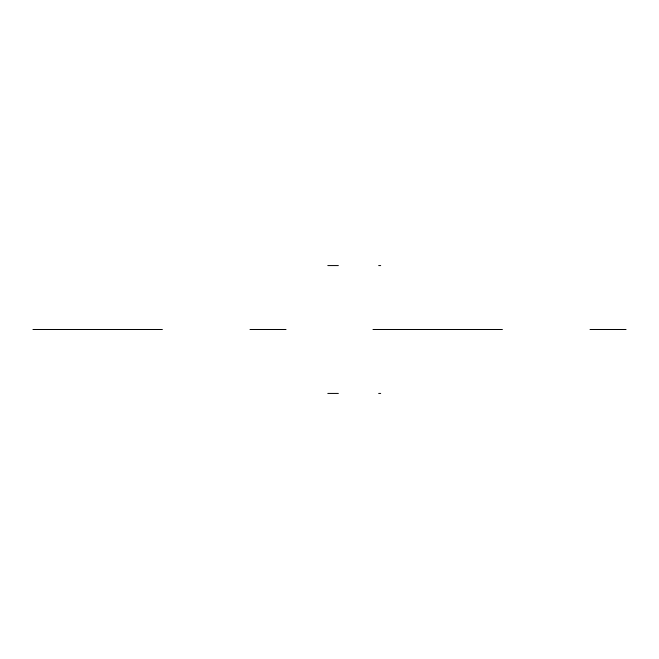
<?xml version="1.0" encoding="UTF-8"?>
<svg xmlns="http://www.w3.org/2000/svg" width="659" height="659" viewBox="0 0 659 659"><rect width="100%" height="100%" fill="white"/><g stroke="black" fill="none" stroke-linecap="round" stroke-linejoin="round"><path stroke-width="0.99" d="M327.803 265.569L338.347 265.569M378.678 265.569L380.671 265.569M32.95 329.5L162.386 329.5M250 329.5L286.022 329.5M372.978 329.5L502.413 329.5M590.027 329.5L626.05 329.5M327.803 393.431L338.347 393.431M378.678 393.431L380.671 393.431"/></g></svg>
